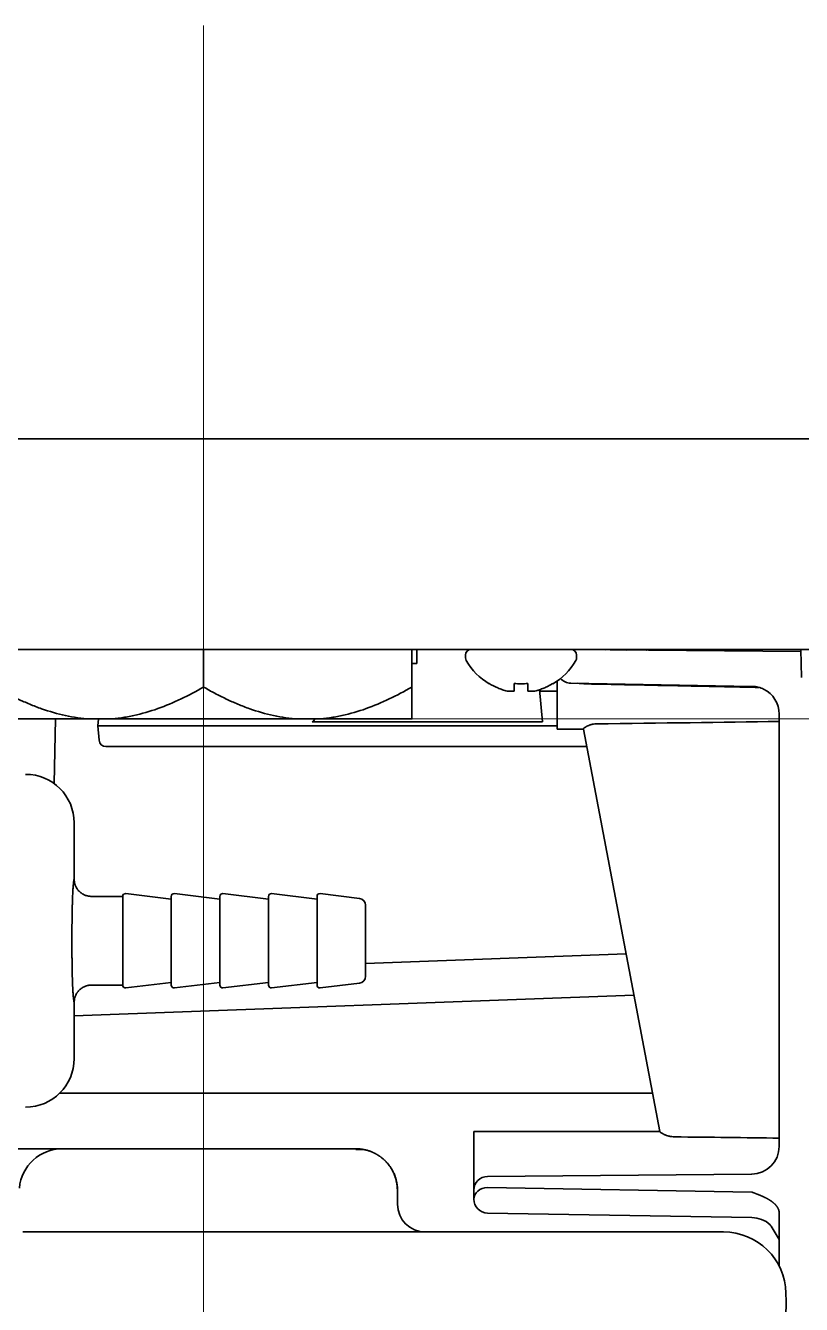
# Model space of a CAD drawing. Extents: x 6327 to 10269, y -393 to 3036.
# Drawn here: x 6962.4 to 7018.3, y 1323.8 to 1416 of the extents above; entities that cross this region are included whole.
import ezdxf

# ---------------------------------------------------------------- set-up
doc = ezdxf.new("R2010")
doc.units = 0
doc.header["$LTSCALE"] = 5
doc.layers.get('0').update_dxf_attribs({"linetype": 'CONTINUOUS', "lineweight": 0})
doc.layers.add('1', color=7, linetype='CONTINUOUS', true_color=0xffffff)

msp = doc.modelspace()

# ---------------------------------------------------------------- linework, layer by layer
at = {"color": 3}
for p, q in [((6975.201, 1416.019), (6975.201, 1316.019)), ((6925.201, 1366.019), (7025.201, 1366.019))]:
    msp.add_line(p, q, dxfattribs=at)
at = {"layer": '1', "color": 7, "linetype": 'Continuous', "lineweight": 35}
for p, q in [((6804.072, 1386.226), (7053.273, 1386.226)), ((6339.573, 1371.026), (7085.573, 1371.026)), ((6975.201, 1368.319), (6975.201, 1371.026)), ((6990.201, 1368.319), (6990.201, 1371.026)), ((6990.573, 1370.026), (6990.573, 1371.026)), ((6994.073, 1370.626), (6994.073, 1370.426)), ((7001.76, 1371.017), (7018.24, 1370.873)), ((7002.073, 1370.426), (7002.073, 1370.626)), ((7004.001, 1371.026), (7004.169, 1370.996)), ((7018.238, 1371.026), (7018.273, 1369.009)), ((6990.573, 1370.026), (6990.201, 1370.026)), ((6995.773, 1368.548), (6995.773, 1368.581)), ((7000.373, 1368.581), (7000.373, 1368.548)), ((7000.673, 1365.276), (7000.673, 1368.746)), ((7001.655, 1368.597), (7014.713, 1368.37)), ((6999.617, 1365.811), (6999.414, 1368.132)), ((6999.423, 1368.026), (7000.673, 1368.026)), ((6964.518, 1366.019), (6964.436, 1361.354)), ((6967.022, 1366.019), (6968.381, 1366.019)), ((6967.573, 1365.526), (6967.616, 1366.019)), ((6982.022, 1366.019), (6983.381, 1366.019)), ((6999.617, 1365.811), (6983.031, 1365.811)), ((7016.673, 1335.201), (7016.673, 1366.37)), ((6967.573, 1365.526), (6967.664, 1364.483)), ((6975.573, 1365.526), (6967.573, 1365.526)), ((6975.573, 1365.526), (7000.673, 1365.526)), ((7000.673, 1365.276), (7002.572, 1365.276)), ((7008.061, 1336.26), (7002.569, 1365.292)), ((6975.573, 1364.026), (6968.162, 1364.026)), ((7002.808, 1364.026), (6975.573, 1364.026)), ((6965.873, 1354.476), (6965.873, 1358.528)), ((6969.373, 1353.226), (6967.124, 1353.226)), ((6969.373, 1353.226), (6969.373, 1346.826)), ((6972.873, 1353.026), (6969.597, 1353.425)), ((6972.873, 1346.826), (6972.873, 1353.226)), ((6976.373, 1353.026), (6973.097, 1353.425)), ((6976.373, 1346.826), (6976.373, 1353.226)), ((6979.873, 1353.026), (6976.597, 1353.425)), ((6979.873, 1346.826), (6979.873, 1353.226)), ((6983.373, 1353.026), (6980.097, 1353.425)), ((6983.373, 1346.826), (6983.373, 1353.226)), ((6986.433, 1353.08), (6983.597, 1353.425)), ((6986.873, 1350.026), (6986.873, 1352.583)), ((6986.873, 1347.469), (6986.873, 1350.026)), ((6986.873, 1348.387), (7005.636, 1349.072)), ((6967.124, 1346.826), (6969.373, 1346.826)), ((6969.597, 1346.628), (6972.873, 1347.026)), ((6973.097, 1346.628), (6976.373, 1347.026)), ((6976.597, 1346.628), (6979.873, 1347.026)), ((6980.097, 1346.628), (6983.373, 1347.026)), ((6983.597, 1346.628), (6986.433, 1346.973)), ((6965.873, 1341.524), (6965.873, 1345.576)), ((6965.874, 1344.619), (7006.201, 1346.091)), ((7007.537, 1339.026), (6964.822, 1339.026)), ((6994.673, 1336.276), (6994.673, 1332.035)), ((7008.058, 1336.276), (6994.673, 1336.276)), ((6961.073, 1335.026), (6965.014, 1335.026)), ((6965.014, 1335.026), (6979.857, 1335.026)), ((6979.857, 1335.026), (6986.181, 1335.026)), ((6995.664, 1333.035), (7014.684, 1333.201)), ((7014.689, 1333.201), (6995.664, 1333.035)), ((6989.173, 1332.026), (6989.173, 1331.026)), ((6994.673, 1331.393), (6994.673, 1332.035)), ((7014.708, 1331.899), (6995.655, 1332.231)), ((7014.708, 1330.06), (6995.655, 1330.393)), ((7016.673, 1330.391), (7016.673, 1326.569)), ((6962.17, 1329.026), (6963.48, 1329.026)), ((6970.545, 1329.026), (6974.499, 1329.026)), ((6981.292, 1329.026), (7012.663, 1329.026)), ((7016.083, 1329.456), (7016.673, 1328.48)), ((7017.163, 1324.605), (7017.173, 1324.026)), ((7017.173, 1324.026), (7016.611, 1291.813))]:
    msp.add_line(p, q, dxfattribs=at)
for centre, radius, start, end in [((6994.473, 1370.626), 0.4, 90, 180), ((6994.473, 1370.426), 0.4, 180, 210.30118), ((7001.673, 1370.626), 0.4, 0, 90), ((7001.673, 1370.426), 0.4, 329.69882, 0), ((7005.485, 1370.526), 0.5, 65.84181, 90), ((7006.935, 1370.526), 0.5, 66.57978, 90), ((6998.272, 1372.646), 4.8, 210.30118, 238.62729), ((6997.874, 1372.646), 4.8, 301.37271, 329.69882), ((7001.673, 1369.597), 1, 221.28178, 269), ((7014.673, 1366.37), 2, 0, 63.93812), ((6968.162, 1364.526), 0.5, 185, 270), ((6969.573, 1353.226), 0.2, 83.06354, 180), ((6973.073, 1353.226), 0.2, 83.06354, 180), ((6976.573, 1353.226), 0.2, 83.06354, 180), ((6980.073, 1353.226), 0.2, 83.06354, 180), ((6983.573, 1353.226), 0.2, 83.06354, 180), ((6986.373, 1352.583), 0.5, 0, 83.06354), ((6986.373, 1347.469), 0.5, 276.93646, 0), ((6969.573, 1346.826), 0.2, 180, 276.93646), ((6973.073, 1346.826), 0.2, 180, 276.93646), ((6976.573, 1346.826), 0.2, 180, 276.93646), ((6980.073, 1346.826), 0.2, 180, 276.93646), ((6983.573, 1346.826), 0.2, 180, 276.93646), ((6965.014, 1331.926), 3.1, 90, 175), ((7014.673, 1335.201), 2, 270.47218, 0), ((6995.673, 1332.035), 1, 90.5, 180), ((6995.673, 1332.035), 1, 90.5, 180), ((6991.173, 1331.026), 2, 180, 270), ((6995.673, 1331.393), 1, 180, 269), ((7012.663, 1324.526), 4.5, 1, 90)]:
    msp.add_arc(centre, radius, start, end, dxfattribs=at)
for centre, major_axis, ratio, start_param, end_param in [((7007.379, 1370.276), (0, 0.75), 1, 0.000007, 0.38902), ((7003.119, 1367.572), (-0.017, -1), 0.017089, 2.881321, 3.141593), ((6975.201, 1366.019), (15.021, 0), 0.000008, 3.193854, 4.136528), ((6975.201, 1366.019), (15.021, 0), 0.000008, 4.241052, 5.183726), ((6983.386, 1369.912), (0.36, 4.1), 0.121482, 3.152266, 3.47225), ((6975.201, 1366.02), (15.021, 0), 0.000008, 5.305406, 6.283185), ((6929.263, 1367.526), (-131.19, 0.007), 0.017151, 2.172269, 2.300015), ((6962.371, 1358.524), (2.478, 2.478), 0.998783, 5.498396, 7.067974), ((6962.371, 1341.528), (2.478, -2.478), 0.998783, 5.498396, 7.067974), ((6935.601, 1334.026), (-131.19, 0.007), 0.017151, 4.046225, 4.117408)]:
    msp.add_ellipse(centre, major_axis=major_axis, ratio=ratio, start_param=start_param, end_param=end_param, dxfattribs=at)
at = {"layer": '1', "color": 7, "linetype": 'Continuous', "lineweight": 35, "extrusion": (0, 0, -1)}
msp.add_ellipse((6995.673, 1331.393), major_axis=(1, 0), ratio=0.838444, start_param=3.141593, end_param=4.694936, dxfattribs=at)
at = {"layer": '1', "color": 7, "linetype": 'Continuous', "lineweight": 35}
for points, degree, knots in [([(6995.773, 1368.581), (6995.976, 1368.457), (6996.186, 1368.349), (6996.511, 1368.211), (6996.621, 1368.169), (6996.844, 1368.093), (6996.958, 1368.06), (6997.073, 1368.03)], 3, [0, 0, 0, 0, 0.5, 0.5, 0.75, 0.75, 1, 1, 1, 1]), ([(6998.573, 1368.581), (6998.573, 1368.457), (6998.573, 1368.349), (6998.573, 1368.211), (6998.573, 1368.169), (6998.573, 1368.093), (6998.573, 1368.06), (6998.573, 1368.03)], 3, [0, 0, 0, 0, 0.5, 0.5, 0.75, 0.75, 1, 1, 1, 1]), ([(7002.123, 1368.589), (7002.208, 1368.588), (7002.293, 1368.584), (7002.462, 1368.574), (7002.547, 1368.568), (7002.716, 1368.556), (7002.801, 1368.551), (7002.971, 1368.543), (7003.056, 1368.54), (7003.141, 1368.538)], 3, [0, 0, 0, 0, 0.25, 0.25, 0.5, 0.5, 0.75, 0.75, 1, 1, 1, 1]), ([(7003.141, 1368.538), (7005.694, 1368.488), (7008.247, 1368.438), (7012.269, 1368.356), (7013.738, 1368.325), (7015.207, 1368.294)], 3, [0, 0, 0, 0, 0.634845, 0.634845, 1, 1, 1, 1]), ([(6967.022, 1366.019), (6966.421, 1366.056), (6965.83, 1366.139), (6964.663, 1366.389), (6964.088, 1366.556), (6963.236, 1366.857), (6962.953, 1366.967), (6962.532, 1367.142), (6962.392, 1367.203), (6962.182, 1367.296), (6962.113, 1367.328), (6961.973, 1367.392), (6961.627, 1367.555), (6961.009, 1367.865), (6960.469, 1368.165), (6960.201, 1368.319)], 3, [0, 0, 0, 0, 0.25, 0.25, 0.5, 0.5, 0.625, 0.625, 0.6875, 0.6875, 0.71875, 0.71875, 0.75, 0.875, 1, 1, 1, 1]), ([(6975.201, 1368.319), (6974.666, 1368.01), (6973.583, 1367.434), (6972.469, 1366.965), (6971.335, 1366.562), (6970.759, 1366.394), (6970.023, 1366.236), (6969.876, 1366.206), (6969.653, 1366.167), (6969.578, 1366.154), (6969.429, 1366.131), (6969.056, 1366.075), (6968.682, 1366.037), (6968.381, 1366.019)], 3, [0, 0, 0, 0, 0.25, 0.5, 0.5, 0.75, 0.75, 0.8125, 0.8125, 0.84375, 0.84375, 0.875, 1, 1, 1, 1]), ([(6982.022, 1366.019), (6981.421, 1366.056), (6980.83, 1366.139), (6979.663, 1366.389), (6979.088, 1366.556), (6978.236, 1366.857), (6977.953, 1366.967), (6977.532, 1367.142), (6977.392, 1367.203), (6977.182, 1367.296), (6977.113, 1367.328), (6976.973, 1367.392), (6976.627, 1367.555), (6976.009, 1367.865), (6975.469, 1368.165), (6975.201, 1368.319)], 3, [0, 0, 0, 0, 0.25, 0.25, 0.5, 0.5, 0.625, 0.625, 0.6875, 0.6875, 0.71875, 0.71875, 0.75, 0.875, 1, 1, 1, 1]), ([(6990.201, 1368.319), (6989.666, 1368.01), (6988.583, 1367.434), (6987.469, 1366.965), (6986.335, 1366.562), (6985.759, 1366.394), (6985.023, 1366.236), (6984.876, 1366.207), (6984.653, 1366.167), (6984.578, 1366.154), (6984.429, 1366.131), (6984.056, 1366.075), (6983.682, 1366.037), (6983.381, 1366.019)], 3, [0, 0, 0, 0, 0.25, 0.5, 0.5, 0.75, 0.75, 0.8125, 0.8125, 0.84375, 0.84375, 0.875, 1, 1, 1, 1]), ([(6990.201, 1366.019), (6990.201, 1366.056), (6990.201, 1366.139), (6990.201, 1366.389), (6990.201, 1366.556), (6990.201, 1366.857), (6990.201, 1366.967), (6990.201, 1367.142), (6990.201, 1367.203), (6990.201, 1367.296), (6990.201, 1367.328), (6990.201, 1367.392), (6990.201, 1367.555), (6990.201, 1367.865), (6990.201, 1368.165), (6990.201, 1368.319)], 3, [0, 0, 0, 0, 0.25, 0.25, 0.5, 0.5, 0.625, 0.625, 0.6875, 0.6875, 0.71875, 0.71875, 0.75, 0.875, 1, 1, 1, 1]), ([(7014.713, 1368.37), (7014.792, 1368.368), (7014.87, 1368.362), (7014.983, 1368.347), (7015.02, 1368.34), (7015.075, 1368.33), (7015.093, 1368.326), (7015.13, 1368.318), (7015.148, 1368.313), (7015.237, 1368.291), (7015.304, 1368.269), (7015.432, 1368.222), (7015.493, 1368.195), (7015.552, 1368.167)], 3, [0, 0, 0, 0, 0.25, 0.25, 0.375, 0.375, 0.4375, 0.4375, 0.5, 0.5, 0.75, 0.75, 1, 1, 1, 1]), ([(7003.498, 1365.667), (7003.431, 1365.666), (7003.367, 1365.661), (7003.272, 1365.647), (7003.24, 1365.642), (7003.179, 1365.629), (7003.119, 1365.614), (7003.063, 1365.596), (7003.022, 1365.582), (7003.009, 1365.578), (7002.982, 1365.568), (7002.97, 1365.563), (7002.906, 1365.537), (7002.86, 1365.515), (7002.798, 1365.483), (7002.779, 1365.472), (7002.742, 1365.45), (7002.725, 1365.439), (7002.677, 1365.408), (7002.651, 1365.389), (7002.619, 1365.362), (7002.609, 1365.353), (7002.593, 1365.338), (7002.587, 1365.33), (7002.572, 1365.311), (7002.567, 1365.3), (7002.569, 1365.292)], 3, [0, 0, 0, 0, 0.125, 0.125, 0.1875, 0.1875, 0.25, 0.3125, 0.3125, 0.34375, 0.34375, 0.375, 0.375, 0.5, 0.5, 0.5625, 0.5625, 0.625, 0.625, 0.75, 0.75, 0.8125, 0.8125, 0.875, 0.875, 1, 1, 1, 1]), ([(6965.807, 1346.055), (6965.804, 1346.091), (6965.8, 1346.13), (6965.794, 1346.216), (6965.79, 1346.263), (6965.781, 1346.414), (6965.775, 1346.529), (6965.768, 1346.676), (6965.768, 1346.692), (6965.766, 1346.726), (6965.765, 1346.743), (6965.763, 1346.794), (6965.762, 1346.829), (6965.758, 1346.937), (6965.755, 1347.011), (6965.748, 1347.243), (6965.743, 1347.408), (6965.738, 1347.629), (6965.737, 1347.674), (6965.735, 1347.765), (6965.734, 1347.811), (6965.731, 1347.951), (6965.729, 1348.046), (6965.724, 1348.337), (6965.721, 1348.536), (6965.718, 1348.845), (6965.717, 1348.95), (6965.716, 1349.109), (6965.715, 1349.163), (6965.715, 1349.27), (6965.714, 1349.324), (6965.714, 1349.485), (6965.713, 1349.593), (6965.713, 1349.756), (6965.713, 1349.811), (6965.712, 1349.92), (6965.712, 1349.975), (6965.712, 1350.248), (6965.713, 1350.464), (6965.715, 1350.891), (6965.717, 1351.101), (6965.72, 1351.361), (6965.72, 1351.413), (6965.722, 1351.515), (6965.722, 1351.566), (6965.724, 1351.717), (6965.726, 1351.815), (6965.731, 1352.105), (6965.734, 1352.29), (6965.74, 1352.511), (6965.741, 1352.554), (6965.742, 1352.619), (6965.743, 1352.64), (6965.744, 1352.683), (6965.745, 1352.704), (6965.748, 1352.809), (6965.75, 1352.889), (6965.758, 1353.12), (6965.763, 1353.262), (6965.772, 1353.457), (6965.775, 1353.518), (6965.779, 1353.591), (6965.779, 1353.606), (6965.781, 1353.634), (6965.783, 1353.676), (6965.786, 1353.715), (6965.794, 1353.841), (6965.8, 1353.927), (6965.807, 1353.997)], 3, [0, 0, 0, 0, 0.03125, 0.03125, 0.0625, 0.0625, 0.125, 0.125, 0.132812, 0.132812, 0.140625, 0.140625, 0.15625, 0.15625, 0.1875, 0.1875, 0.25, 0.25, 0.265625, 0.265625, 0.28125, 0.28125, 0.3125, 0.3125, 0.375, 0.375, 0.40625, 0.40625, 0.421875, 0.421875, 0.4375, 0.4375, 0.46875, 0.46875, 0.484375, 0.484375, 0.5, 0.5, 0.5625, 0.5625, 0.625, 0.625, 0.640625, 0.640625, 0.65625, 0.65625, 0.6875, 0.6875, 0.75, 0.75, 0.765625, 0.765625, 0.773437, 0.773437, 0.78125, 0.78125, 0.8125, 0.8125, 0.875, 0.875, 0.90625, 0.90625, 0.914062, 0.914062, 0.921875, 0.9375, 0.9375, 1, 1, 1, 1]), ([(6965.807, 1353.997), (6965.81, 1354.023), (6965.813, 1354.052), (6965.818, 1354.102), (6965.82, 1354.12), (6965.825, 1354.156), (6965.827, 1354.175), (6965.834, 1354.234), (6965.839, 1354.275), (6965.846, 1354.338), (6965.848, 1354.359), (6965.852, 1354.401), (6965.854, 1354.421), (6965.855, 1354.441)], 3, [0, 0, 0, 0, 0.25, 0.25, 0.375, 0.375, 0.5, 0.5, 0.75, 0.75, 0.875, 0.875, 1, 1, 1, 1]), ([(6965.873, 1354.476), (6965.873, 1354.393), (6965.881, 1354.312), (6965.905, 1354.192), (6965.915, 1354.153), (6965.933, 1354.094), (6965.939, 1354.074), (6965.953, 1354.036), (6965.96, 1354.016), (6966, 1353.922), (6966.038, 1353.85), (6966.095, 1353.765), (6966.106, 1353.748), (6966.131, 1353.715), (6966.144, 1353.699), (6966.183, 1353.651), (6966.21, 1353.621), (6966.297, 1353.535), (6966.36, 1353.483), (6966.445, 1353.426), (6966.462, 1353.415), (6966.498, 1353.394), (6966.551, 1353.363), (6966.643, 1353.32), (6966.72, 1353.292), (6966.779, 1353.274), (6966.799, 1353.269), (6966.838, 1353.259), (6966.859, 1353.254), (6966.919, 1353.242), (6966.96, 1353.236), (6967.021, 1353.23), (6967.052, 1353.228), (6967.083, 1353.227), (6967.103, 1353.226), (6967.113, 1353.226), (6967.124, 1353.226)], 3, [0, 0, 0, 0, 0.125, 0.125, 0.1875, 0.1875, 0.21875, 0.21875, 0.25, 0.25, 0.375, 0.375, 0.40625, 0.40625, 0.4375, 0.4375, 0.5, 0.5, 0.625, 0.625, 0.65625, 0.65625, 0.6875, 0.75, 0.8125, 0.8125, 0.84375, 0.84375, 0.875, 0.875, 0.9375, 0.9375, 0.96875, 0.984375, 0.984375, 1, 1, 1, 1]), ([(6967.124, 1346.826), (6967.113, 1346.826), (6967.103, 1346.826), (6967.083, 1346.825), (6967.052, 1346.824), (6967.021, 1346.822), (6966.96, 1346.816), (6966.919, 1346.81), (6966.859, 1346.798), (6966.838, 1346.793), (6966.799, 1346.783), (6966.779, 1346.778), (6966.72, 1346.76), (6966.643, 1346.732), (6966.551, 1346.689), (6966.498, 1346.659), (6966.462, 1346.637), (6966.445, 1346.626), (6966.36, 1346.569), (6966.297, 1346.518), (6966.21, 1346.431), (6966.183, 1346.401), (6966.144, 1346.353), (6966.131, 1346.337), (6966.106, 1346.304), (6966.095, 1346.287), (6966.038, 1346.202), (6966, 1346.13), (6965.96, 1346.036), (6965.953, 1346.017), (6965.939, 1345.978), (6965.933, 1345.958), (6965.915, 1345.899), (6965.905, 1345.86), (6965.881, 1345.74), (6965.873, 1345.659), (6965.873, 1345.576)], 3, [0, 0, 0, 0, 0.015625, 0.015625, 0.03125, 0.0625, 0.0625, 0.125, 0.125, 0.15625, 0.15625, 0.1875, 0.1875, 0.25, 0.3125, 0.34375, 0.34375, 0.375, 0.375, 0.5, 0.5, 0.5625, 0.5625, 0.59375, 0.59375, 0.625, 0.625, 0.75, 0.75, 0.78125, 0.78125, 0.8125, 0.8125, 0.875, 0.875, 1, 1, 1, 1]), ([(6965.855, 1345.611), (6965.855, 1345.612), (6965.855, 1345.612), (6965.855, 1345.614), (6965.855, 1345.616), (6965.854, 1345.62), (6965.854, 1345.629), (6965.852, 1345.646), (6965.851, 1345.662), (6965.848, 1345.693), (6965.846, 1345.714), (6965.841, 1345.756), (6965.839, 1345.776), (6965.834, 1345.817), (6965.831, 1345.837), (6965.827, 1345.876), (6965.825, 1345.895), (6965.82, 1345.932), (6965.818, 1345.949), (6965.813, 1345.999), (6965.81, 1346.029), (6965.807, 1346.055)], 3, [0, 0, 0, 0, 0.001953, 0.003906, 0.007812, 0.015625, 0.03125, 0.0625, 0.125, 0.125, 0.25, 0.25, 0.375, 0.375, 0.5, 0.5, 0.625, 0.625, 0.75, 0.75, 1, 1, 1, 1]), ([(7008.061, 1336.26), (7008.063, 1336.252), (7008.072, 1336.241), (7008.097, 1336.22), (7008.107, 1336.212), (7008.124, 1336.2), (7008.13, 1336.195), (7008.144, 1336.187), (7008.151, 1336.182), (7008.187, 1336.159), (7008.222, 1336.139), (7008.273, 1336.113), (7008.283, 1336.108), (7008.304, 1336.097), (7008.337, 1336.081), (7008.395, 1336.055), (7008.446, 1336.034), (7008.499, 1336.013), (7008.526, 1336.003), (7008.611, 1335.973), (7008.67, 1335.955), (7008.762, 1335.932), (7008.794, 1335.925), (7008.859, 1335.912), (7008.893, 1335.906), (7008.993, 1335.892), (7009.062, 1335.886), (7009.132, 1335.885)], 3, [0, 0, 0, 0, 0.125, 0.125, 0.1875, 0.1875, 0.21875, 0.21875, 0.25, 0.25, 0.375, 0.375, 0.40625, 0.40625, 0.4375, 0.5, 0.5625, 0.5625, 0.625, 0.625, 0.75, 0.75, 0.8125, 0.8125, 0.875, 0.875, 1, 1, 1, 1]), ([(6986.312, 1335.023), (6986.32, 1335.022), (6986.338, 1335.022), (6986.364, 1335.02), (6986.391, 1335.018), (6986.418, 1335.016), (6986.445, 1335.014), (6986.473, 1335.011), (6986.501, 1335.008), (6986.529, 1335.005), (6986.558, 1335.001), (6986.587, 1334.997), (6986.616, 1334.993), (6986.645, 1334.989), (6986.675, 1334.984), (6986.705, 1334.979), (6986.736, 1334.973), (6986.766, 1334.967), (6986.797, 1334.961), (6986.828, 1334.954), (6986.859, 1334.947), (6986.891, 1334.939), (6986.923, 1334.931), (6986.955, 1334.922), (6986.987, 1334.914), (6987.02, 1334.904), (6987.052, 1334.894), (6987.085, 1334.884), (6987.119, 1334.873), (6987.152, 1334.862), (6987.185, 1334.85), (6987.219, 1334.838), (6987.253, 1334.825), (6987.287, 1334.812), (6987.321, 1334.798), (6987.355, 1334.783), (6987.39, 1334.768), (6987.424, 1334.753), (6987.459, 1334.737), (6987.494, 1334.72), (6987.529, 1334.702), (6987.563, 1334.684), (6987.598, 1334.666), (6987.633, 1334.647), (6987.668, 1334.627), (6987.703, 1334.606), (6987.738, 1334.585), (6987.773, 1334.564), (6987.808, 1334.541), (6987.843, 1334.518), (6987.878, 1334.494), (6987.913, 1334.47), (6987.948, 1334.445), (6987.983, 1334.419), (6988.017, 1334.392), (6988.052, 1334.365), (6988.086, 1334.337), (6988.12, 1334.308), (6988.154, 1334.279), (6988.188, 1334.249), (6988.222, 1334.218), (6988.255, 1334.186), (6988.288, 1334.154), (6988.321, 1334.121), (6988.353, 1334.087), (6988.386, 1334.052), (6988.417, 1334.017), (6988.527, 1333.891), (6988.686, 1333.678), (6988.856, 1333.38), (6988.969, 1333.123), (6989.04, 1332.916), (6989.081, 1332.765), (6989.103, 1332.67), (6989.115, 1332.611), (6989.124, 1332.568), (6989.131, 1332.524), (6989.139, 1332.479), (6989.145, 1332.433), (6989.151, 1332.386), (6989.157, 1332.338), (6989.162, 1332.288), (6989.166, 1332.238), (6989.169, 1332.187), (6989.171, 1332.134), (6989.173, 1332.08), (6989.173, 1332.044), (6989.173, 1332.026)], 3, [0, 0, 0, 0, 0.005711, 0.011495, 0.017353, 0.023285, 0.02929, 0.035368, 0.04152, 0.047746, 0.054045, 0.060418, 0.066864, 0.073383, 0.079977, 0.086643, 0.093383, 0.100197, 0.107084, 0.114045, 0.12108, 0.128187, 0.135369, 0.142624, 0.149952, 0.157354, 0.16483, 0.172379, 0.180001, 0.187698, 0.195467, 0.20331, 0.211227, 0.219217, 0.227281, 0.235419, 0.243629, 0.251914, 0.260272, 0.268703, 0.277208, 0.285787, 0.294439, 0.303165, 0.311964, 0.320836, 0.329783, 0.338803, 0.347896, 0.357063, 0.366303, 0.375617, 0.385005, 0.394466, 0.404, 0.413608, 0.42329, 0.433045, 0.442874, 0.452776, 0.462752, 0.472802, 0.482925, 0.493121, 0.503391, 0.513735, 0.524152, 0.534643, 0.623108, 0.698011, 0.759344, 0.807101, 0.841277, 0.861867, 0.871179, 0.880709, 0.890458, 0.900427, 0.910614, 0.921021, 0.931646, 0.942491, 0.953555, 0.964837, 0.976339, 0.98806, 1, 1, 1, 1]), ([(6989.161, 1332.049), (6989.161, 1332.058), (6989.161, 1332.077), (6989.16, 1332.106), (6989.159, 1332.136), (6989.158, 1332.167), (6989.156, 1332.199), (6989.154, 1332.233), (6989.151, 1332.268), (6989.148, 1332.304), (6989.144, 1332.342), (6989.14, 1332.381), (6989.135, 1332.421), (6989.129, 1332.463), (6989.123, 1332.505), (6989.115, 1332.549), (6989.107, 1332.595), (6989.091, 1332.674), (6989.066, 1332.781), (6989.031, 1332.907), (6988.996, 1333.012), (6988.966, 1333.096), (6988.941, 1333.159), (6988.918, 1333.214), (6988.894, 1333.268), (6988.867, 1333.326), (6988.838, 1333.385), (6988.808, 1333.443), (6988.776, 1333.501), (6988.743, 1333.558), (6988.709, 1333.614), (6988.674, 1333.67), (6988.637, 1333.725), (6988.599, 1333.779), (6988.559, 1333.833), (6988.519, 1333.886), (6988.477, 1333.938), (6988.434, 1333.989), (6988.389, 1334.039), (6988.344, 1334.088), (6988.297, 1334.136), (6988.25, 1334.183), (6988.201, 1334.229), (6988.152, 1334.274), (6988.101, 1334.318), (6988.05, 1334.36), (6987.998, 1334.402), (6987.945, 1334.442), (6987.891, 1334.481), (6987.837, 1334.518), (6987.79, 1334.549), (6987.749, 1334.575), (6987.714, 1334.597), (6987.676, 1334.619), (6987.635, 1334.643), (6987.591, 1334.667), (6987.543, 1334.692), (6987.493, 1334.718), (6987.439, 1334.744), (6987.382, 1334.77), (6987.321, 1334.796), (6987.239, 1334.829), (6987.14, 1334.865), (6987.031, 1334.9), (6986.937, 1334.926), (6986.86, 1334.946), (6986.798, 1334.96), (6986.752, 1334.969), (6986.716, 1334.976), (6986.686, 1334.981), (6986.655, 1334.987), (6986.625, 1334.991), (6986.595, 1334.996), (6986.565, 1335), (6986.536, 1335.004), (6986.507, 1335.007), (6986.478, 1335.01), (6986.449, 1335.013), (6986.421, 1335.016), (6986.393, 1335.018), (6986.366, 1335.02), (6986.339, 1335.022), (6986.321, 1335.022), (6986.312, 1335.023)], 3, [0, 0, 0, 0, 0.006046, 0.012363, 0.018955, 0.025824, 0.032973, 0.040405, 0.048123, 0.056131, 0.06443, 0.073025, 0.081918, 0.091113, 0.100612, 0.110419, 0.120536, 0.130967, 0.164023, 0.19279, 0.217083, 0.236764, 0.251727, 0.2619, 0.276129, 0.290414, 0.30475, 0.319136, 0.333569, 0.348044, 0.362558, 0.377109, 0.391693, 0.406307, 0.420946, 0.435608, 0.450288, 0.464984, 0.479691, 0.494406, 0.509126, 0.523846, 0.538531, 0.553213, 0.567888, 0.582554, 0.597206, 0.611842, 0.626458, 0.641052, 0.655618, 0.663935, 0.672961, 0.682692, 0.693122, 0.704246, 0.716059, 0.728551, 0.741716, 0.755543, 0.770022, 0.78514, 0.814254, 0.839447, 0.860804, 0.878407, 0.89233, 0.902636, 0.909374, 0.916327, 0.923205, 0.930006, 0.936732, 0.943384, 0.949961, 0.956466, 0.962898, 0.969258, 0.975546, 0.981764, 0.987912, 0.99399, 1, 1, 1, 1]), ([(7016.673, 1330.391), (7016.673, 1330.631), (7016.507, 1330.863), (7016.356, 1331.074), (7016.074, 1331.267), (7015.835, 1331.43), (7015.486, 1331.588), (7015.327, 1331.66), (7015.125, 1331.74), (7014.975, 1331.799), (7014.708, 1331.899)], 2, [0, 0, 0, 0.25, 0.25, 0.5, 0.5, 0.75, 0.75, 0.875, 0.875, 1, 1, 1]), ([(7016.083, 1329.456), (7016.063, 1329.485), (7015.896, 1329.711), (7015.403, 1329.955), (7014.949, 1330.054), (7014.706, 1330.061)], 3, [0, 0, 0, 0, 0.066204, 0.548499, 1, 1, 1, 1]), ([(6963.48, 1329.026), (6964.069, 1329.026), (6964.658, 1329.026), (6965.835, 1329.026), (6966.424, 1329.026), (6967.601, 1329.026), (6968.19, 1329.026), (6969.073, 1329.026), (6969.367, 1329.026), (6969.809, 1329.026), (6969.956, 1329.026), (6970.25, 1329.026), (6970.397, 1329.026), (6970.545, 1329.026)], 3, [0, 0, 0, 0, 0.25, 0.25, 0.5, 0.5, 0.75, 0.75, 0.875, 0.875, 0.9375, 0.9375, 1, 1, 1, 1]), ([(6974.499, 1329.026), (6974.641, 1329.026), (6974.782, 1329.026), (6975.065, 1329.026), (6975.207, 1329.026), (6975.631, 1329.026), (6975.914, 1329.026), (6976.763, 1329.026), (6977.329, 1329.026), (6978.461, 1329.026), (6979.027, 1329.026), (6980.16, 1329.026), (6980.726, 1329.026), (6981.292, 1329.026)], 3, [0, 0, 0, 0, 0.0625, 0.0625, 0.125, 0.125, 0.25, 0.25, 0.5, 0.5, 0.75, 0.75, 1, 1, 1, 1])]:
    msp.add_open_spline(points, degree=degree, knots=knots, dxfattribs=at)
for points, degree in [([(6997.573, 1368.03), (6997.573, 1368.044), (6997.573, 1368.074), (6997.573, 1368.125), (6997.573, 1368.181), (6997.573, 1368.242), (6997.573, 1368.308), (6997.573, 1368.383), (6997.573, 1368.47), (6997.573, 1368.542), (6997.573, 1368.581)], 3), ([(6997.573, 1368.581), (6997.74, 1368.559), (6998.073, 1368.537), (6998.406, 1368.559), (6998.573, 1368.581)], 3), ([(6999.073, 1368.03), (6999.127, 1368.044), (6999.235, 1368.074), (6999.397, 1368.125), (6999.556, 1368.181), (6999.711, 1368.242), (6999.863, 1368.308), (7000.019, 1368.383), (7000.186, 1368.47), (7000.309, 1368.542), (7000.373, 1368.581)], 3), ([(6997.073, 1368.03), (6997.097, 1368.027), (6997.144, 1368.022), (6997.215, 1368.017), (6997.287, 1368.014), (6997.358, 1368.014), (6997.43, 1368.017), (6997.501, 1368.022), (6997.549, 1368.027), (6997.573, 1368.03)], 3), ([(6998.573, 1368.03), (6998.599, 1368.027), (6998.65, 1368.021), (6998.724, 1368.016), (6998.796, 1368.014), (6998.866, 1368.014), (6998.935, 1368.017), (6999.004, 1368.022), (6999.05, 1368.027), (6999.073, 1368.03)], 3), ([(6986.496, 1334.976), (6986.169, 1334.981)], 1), ([(6986.184, 1335.026), (6986.227, 1335.026), (6986.269, 1335.025), (6986.312, 1335.023)], 3), ([(6986.743, 1334.972), (6986.496, 1334.976)], 1)]:
    msp.add_open_spline(points, degree=degree, dxfattribs=at)

doc.saveas('drawing.dxf')
